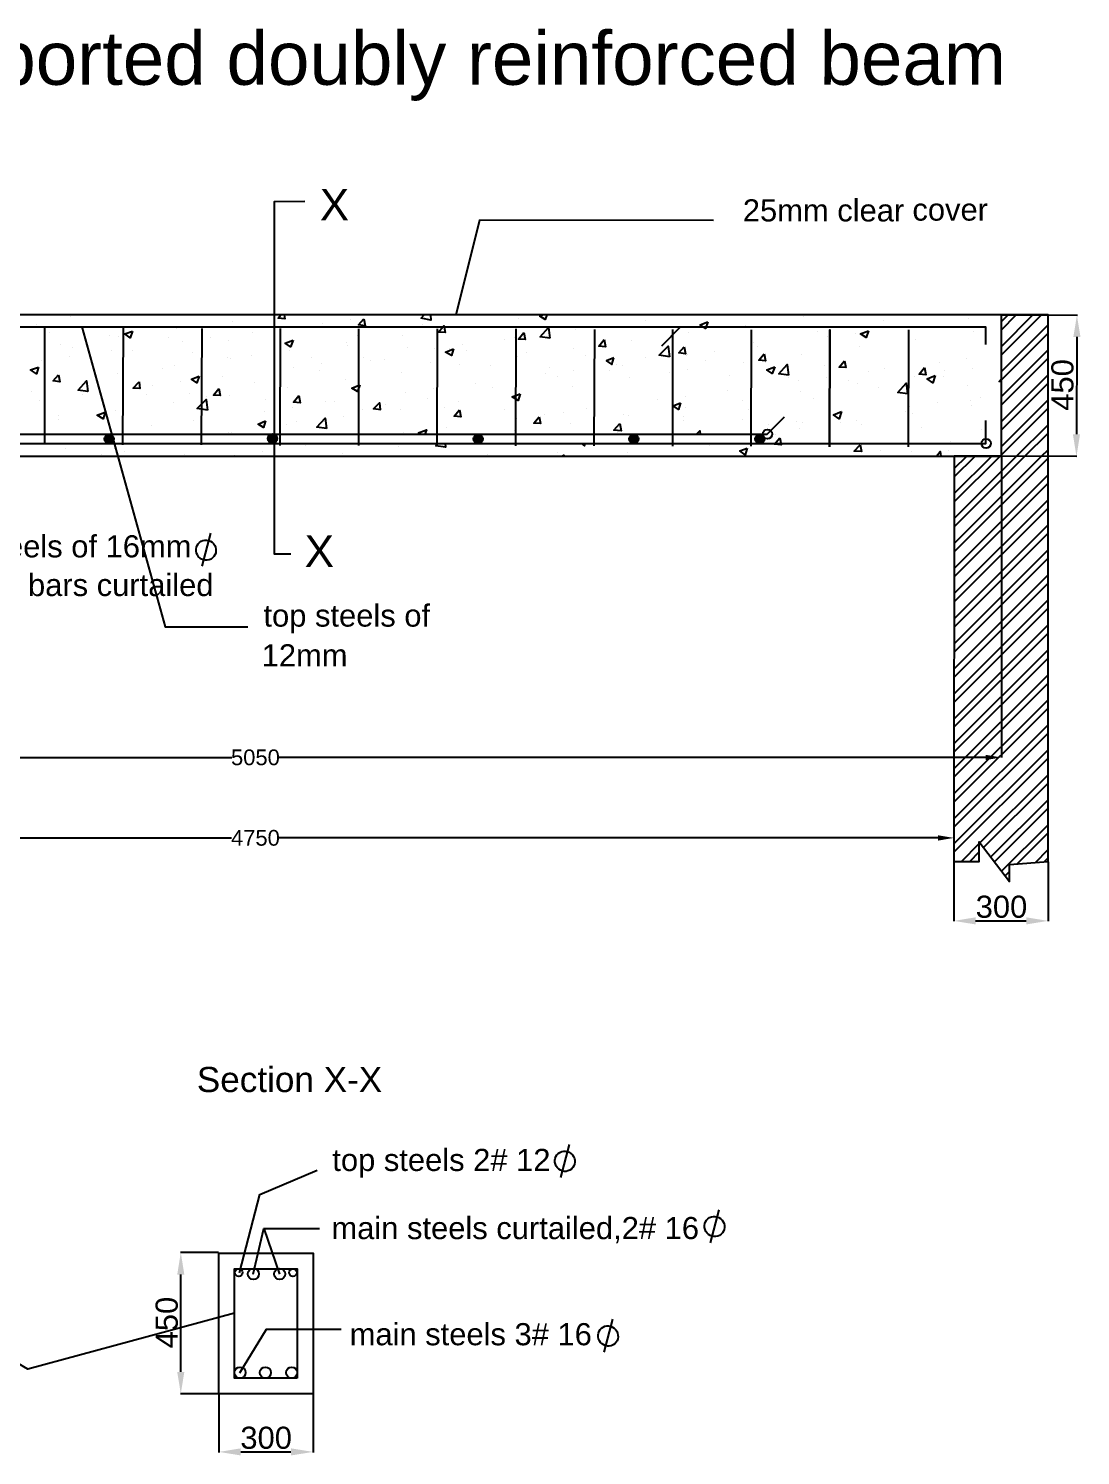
# Model space of a CAD drawing. Header units: inches. Extents: x 1209 to 6360, y 640 to 5210.
# Drawn here: x 3011 to 6360, y 669 to 5210 of the extents above; entities that cross this region are included whole.
import ezdxf

# ---------------------------------------------------------------- set-up
doc = ezdxf.new("R2010")
doc.units = ezdxf.units.IN
doc.header["$MEASUREMENT"] = 0
doc.layers.add('PDF_0', color=7, linetype='Continuous')
doc.layers.add('PDF_Text', color=7, linetype='Continuous')
doc.styles.add('PDF Arial-BoldMT', font='arial.ttf')
doc.styles.get("Standard").update_dxf_attribs({"font": 'arial.ttf'})
doc.dimstyles.get("Standard").update_dxf_attribs({"dimtxt": 50, "dimasz": 50, "dimexe": 0.18, "dimexo": 0.0625, "dimgap": 0.09, "dimtad": 0, "dimtih": 1, "dimtoh": 1, "dimdec": 4, "dimzin": 0, "dimdsep": 46, "dimtxsty": 'Standard', "dimcen": 0.09, "dimadec": 0, "dimazin": 0, "dimtfac": 1, "dimtdec": 4, "dimtofl": 0, "dimtmove": 0, "dimatfit": 3, "dimfxl": 1, "dimtolj": 1, "dimtzin": 0, "dimarcsym": 0})

# ---------------------------------------------------------------- blocks, each defined once
blk = doc.blocks.new('*D2')
at = {"color": 0, "lineweight": -2, "transparency": 16777216}
for p, q in [((1358.7, 3849.6), (1358.7, 2890.4)), ((6107.8, 3849.6), (6107.8, 2890.4)), ((1408.7, 2890.6), (3658.6, 2890.6)), ((6057.8, 2890.6), (3807.9, 2890.6))]:
    blk.add_line(p, q, dxfattribs=at)
at = {"color": 0, "transparency": 16777216}
for points in [[(1408.7, 2898.9), (1408.7, 2882.3), (1358.7, 2890.6)], [(6057.8, 2898.9), (6057.8, 2882.3), (6107.8, 2890.6)]]:
    blk.add_solid(points, dxfattribs=at)
at = {"layer": 'Defpoints', "color": 0, "transparency": 16777216}
for p in [(1358.7, 3849.7), (6107.8, 3849.7), (6107.8, 2890.6)]:
    blk.add_point(p, dxfattribs=at)
at = {"color": 0, "transparency": 16777216, "insert": (3733.2, 2890.6), "char_height": 50, "attachment_point": 5}
blk.add_mtext('\\A1;5050', dxfattribs=at)
blk = doc.blocks.new('*D3')
at = {"color": 0, "lineweight": -2, "transparency": 16777216}
for p, q in [((1510, 2658.8), (1510, 2634.2)), ((1560, 2634.4), (3657.6, 2634.4)), ((5906.5, 2634.4), (3808.9, 2634.4)), ((5956.5, 2651.7), (5956.5, 2634.2))]:
    blk.add_line(p, q, dxfattribs=at)
at = {"color": 0, "transparency": 16777216}
for points in [[(1560, 2642.7), (1560, 2626), (1510, 2634.4)], [(5906.5, 2642.7), (5906.5, 2626), (5956.5, 2634.4)]]:
    blk.add_solid(points, dxfattribs=at)
at = {"layer": 'Defpoints', "color": 0, "transparency": 16777216}
for p in [(1510, 2658.9), (5956.5, 2651.8), (5956.5, 2634.4)]:
    blk.add_point(p, dxfattribs=at)
at = {"color": 0, "transparency": 16777216, "insert": (3733.2, 2634.4), "char_height": 50, "attachment_point": 5}
blk.add_mtext('\\A1;4750', dxfattribs=at)

msp = doc.modelspace()

# ---------------------------------------------------------------- hatches: boundary and pattern name
h = msp.add_hatch()
h.set_pattern_fill('ANSI32', color=256, scale=150)
h.paths.add_polyline_path([(6256.33323, 4298.58497), (6109.24757, 4299.45018), (6107.83328, 4299.45018), (6107.83328, 3849.70747), (6256.33323, 3848.83394)])
h = msp.add_hatch()
h.set_pattern_fill('ANSI32', color=256, scale=150)
h.paths.add_polyline_path([(1508.57765, 3849.70747), (1358.66341, 3849.70747), (1358.66341, 4261.26448), (1211.57775, 4261.26448), (1208.74917, 2559.87932), (1311.992, 2559.87932), (1350.1777, 2595.23645), (1348.76341, 2489.16506), (1401.09197, 2559.87932), (1509.99193, 2559.87932)])
h.paths.add_polyline_path([(6256.33323, 3848.83394), (6107.83328, 3849.70747), (5957.91904, 3849.70747), (5956.50476, 2559.87932), (6037.11902, 2559.87932), (6037.11902, 2622.10787), (6133.29042, 2496.23649), (6133.29042, 2549.97933), (6256.33323, 2559.87932)])

# ---------------------------------------------------------------- linework, layer by layer
for p, q in [((3590.04557, 3603.85907), (3562.22671, 3498.85432)), ((4732.28423, 1658.81344), (4704.46537, 1553.80869)), ((5208.77862, 1451.12232), (5180.95976, 1346.11757)), ((4869.79643, 1102.84009), (4841.97757, 997.83534))]:
    msp.add_line(p, q)
for centre in [(3576.07421, 3550.27293), (4718.31287, 1605.2273), (5194.80726, 1397.53617), (4855.82507, 1049.25395)]:
    msp.add_ellipse(centre, major_axis=(15.7623, -28.3471), ratio=0.971608281)
at = {"layer": 'PDF_0', "lineweight": 25}
for points in [[(3890.23401, 4660.09292), (3792.64833, 4658.67863), (3792.64833, 3538.56472), (3846.39117, 3538.56472)], [(4372.50528, 4299.45018), (4447.4624, 4602.10722), (5191.09439, 4600.98369)], [(3144.90568, 4295.20732), (3144.90568, 4295.20732)], [(3661.1198, 4278.2359), (3661.1198, 4278.2359)], [(3825.17689, 4299.45018), (3826.59117, 4286.72161), (3805.37689, 4288.1359), (3813.86261, 4299.45018)], [(3948.2197, 4272.57876), (3948.2197, 4272.57876)], [(4037.31968, 4285.30733), (4037.31968, 4285.30733)], [(4290.47673, 4299.45018), (4291.89102, 4282.47876), (4260.77674, 4288.1359), (4270.67674, 4299.45018)], [(4266.43389, 4269.75019), (4266.43389, 4269.75019)], [(4570.50521, 4286.72161), (4570.50521, 4286.72161)], [(4661.01947, 4299.45018), (4655.36233, 4283.89304), (4638.39091, 4295.20732), (4646.87662, 4299.45018)], [(4973.57651, 4298.0359), (4973.57651, 4298.0359)], [(4974.9908, 4281.06447), (4974.9908, 4281.06447)], [(5477.06206, 4292.37875), (5477.06206, 4292.37875)], [(5731.6334, 4281.06447), (5731.6334, 4281.06447)], [(5956.50476, 2651.80786), (5956.50476, 2559.87932), (6037.11902, 2559.87932), (6037.11902, 2622.10787), (6133.29042, 2496.23649), (6133.29042, 2549.97933), (6256.33323, 2559.87932), (6256.33323, 4299.45018), (6107.83328, 4299.45018)], [(6003.17617, 4288.1359), (6003.17617, 4288.1359)], [(6109.24757, 4299.45018), (6349.67606, 4298.0359)], [(1394.02054, 4199.03593), (1395.43483, 4261.26448), (6056.91901, 4261.26448), (6056.91901, 4204.69307)], [(3037.42, 4268.33591), (3037.42, 4268.33591)], [(3061.46285, 4257.02162), (3061.46285, 3886.47889)], [(3077.01999, 4242.87877), (3077.01999, 4242.87877)], [(3180.26281, 4261.26448), (3446.14844, 3306.62193), (3709.2055, 3306.62193)], [(3267.9485, 4234.39306), (3267.9485, 4234.39306)], [(3297.64849, 4230.1502), (3297.64849, 4230.1502)], [(3311.79134, 4257.02162), (3310.37706, 3885.0646)], [(3457.46272, 4225.90735), (3457.46272, 4225.90735)], [(3481.50557, 4255.60734), (3481.50557, 4255.60734)], [(3562.11983, 4255.60734), (3560.70555, 3885.0646)], [(3588.99125, 4225.90735), (3588.99125, 4225.90735)], [(3723.34835, 4244.29306), (3723.34835, 4244.29306)], [(3812.44832, 4255.60734), (3811.03404, 3883.65032)], [(4058.53395, 4234.39306), (4058.53395, 4234.39306)], [(4061.36252, 4254.19305), (4061.36252, 3883.65032)], [(4202.79105, 4234.39306), (4202.79105, 4234.39306)], [(4311.69101, 4254.19305), (4310.27673, 3882.23603)], [(4388.06242, 4261.26448), (4388.06242, 4261.26448)], [(4559.19093, 4227.32163), (4559.19093, 4227.32163)], [(4562.0195, 4254.19305), (4560.60522, 3882.23603)], [(4751.53373, 4251.36448), (4751.53373, 4251.36448)], [(4765.67658, 4262.67876), (4765.67658, 4262.67876)], [(4812.34799, 4252.77877), (4810.93371, 3882.23603)], [(4840.6337, 4262.67876), (4840.6337, 4262.67876)], [(5027.31935, 4200.45021), (5086.71933, 4261.26448), (6056.91901, 4261.26448)], [(5061.2622, 4252.77877), (5061.2622, 3880.82175)], [(5112.17647, 4242.87877), (5112.17647, 4242.87877)], [(5291.79069, 4265.50733), (5291.79069, 4265.50733)], [(5311.59069, 4251.36448), (5310.1764, 3880.82175)], [(5523.73347, 4245.70734), (5523.73347, 4245.70734)], [(5554.84775, 4228.73592), (5554.84775, 4228.73592)], [(5643.94772, 4240.0502), (5643.94772, 4240.0502)], [(5778.30482, 4258.43591), (5778.30482, 4258.43591)], [(5812.24766, 4251.36448), (5810.83338, 3879.40746)], [(6020.1476, 4247.12163), (6020.1476, 4247.12163)], [(6348.26177, 4228.73592), (6346.84749, 3919.00745)], [(3113.79141, 4203.27878), (3113.79141, 4203.27878)], [(3151.97711, 4194.79307), (3151.97711, 4194.79307)], [(3275.01993, 4184.89308), (3275.01993, 4184.89308)], [(3342.90562, 4186.30736), (3342.90562, 4186.30736)], [(3499.89128, 4214.59307), (3499.89128, 4214.59307)], [(3532.41984, 4179.23593), (3532.41984, 4179.23593)], [(3646.97695, 4218.83592), (3646.97695, 4218.83592)], [(3836.49117, 4210.35021), (3836.49117, 4210.35021)], [(3840.73403, 4186.30736), (3840.73403, 4186.30736)], [(3852.04831, 4199.03593), (3852.04831, 4199.03593)], [(4023.17682, 4211.7645), (4023.17682, 4211.7645)], [(4026.00539, 4201.8645), (4026.00539, 4201.8645)], [(4216.9339, 4194.79307), (4216.9339, 4194.79307)], [(4303.2053, 4191.9645), (4303.2053, 4191.9645)], [(4351.291, 4191.9645), (4351.291, 4191.9645)], [(4392.30527, 4203.27878), (4392.30527, 4203.27878)], [(4406.44813, 4186.30736), (4406.44813, 4186.30736)], [(4526.66237, 4221.66449), (4526.66237, 4221.66449)], [(4745.87659, 4190.55022), (4745.87659, 4190.55022)], [(4929.73367, 4217.42164), (4929.73367, 4217.42164)], [(5195.6193, 4182.0645), (5195.6193, 4182.0645)], [(5317.24783, 4210.35021), (5317.24783, 4210.35021)], [(5329.97639, 4199.03593), (5329.97639, 4199.03593)], [(5655.262, 4199.03593), (5655.262, 4199.03593)], [(5834.87623, 4221.66449), (5834.87623, 4221.66449)], [(3051.56286, 4155.19309), (3051.56286, 4155.19309)], [(3140.66283, 4166.50737), (3140.66283, 4166.50737)], [(3475.84843, 4136.80738), (3475.84843, 4136.80738)], [(3644.14838, 4163.6788), (3644.14838, 4163.6788)], [(3655.46266, 4159.43594), (3655.46266, 4159.43594)], [(3721.93406, 4170.75022), (3721.93406, 4170.75022)], [(3911.44829, 4162.26451), (3911.44829, 4162.26451)], [(3943.97685, 4145.29309), (3943.97685, 4145.29309)], [(4078.33395, 4162.26451), (4078.33395, 4162.26451)], [(4100.96251, 4155.19309), (4100.96251, 4155.19309)], [(4144.80535, 4156.60737), (4144.80535, 4156.60737)], [(4291.89102, 4146.70737), (4291.89102, 4146.70737)], [(4383.81956, 4142.46452), (4383.81956, 4142.46452)], [(4481.40524, 4138.22166), (4481.40524, 4138.22166)], [(4566.26236, 4167.92165), (4566.26236, 4167.92165)], [(4595.96235, 4177.82165), (4595.96235, 4177.82165)], [(4785.47657, 4170.75022), (4785.47657, 4170.75022)], [(4881.64797, 4139.63595), (4881.64797, 4139.63595)], [(4901.44796, 4138.22166), (4901.44796, 4138.22166)], [(4974.9908, 4162.26451), (4974.9908, 4162.26451)], [(5106.51932, 4169.33594), (5106.51932, 4169.33594)], [(5109.34789, 4173.57879), (5109.34789, 4173.57879)], [(5165.9193, 4153.7788), (5165.9193, 4153.7788)], [(5287.54784, 4146.70737), (5287.54784, 4146.70737)], [(5355.43353, 4146.70737), (5355.43353, 4146.70737)], [(5472.8192, 4173.57879), (5472.8192, 4173.57879)], [(5544.94775, 4138.22166), (5544.94775, 4138.22166)], [(5909.83335, 4148.12166), (5909.83335, 4148.12166)], [(5997.51903, 4159.43594), (5997.51903, 4159.43594)], [(3229.7628, 4091.55025), (3229.7628, 4091.55025)], [(3293.40563, 4112.76453), (3293.40563, 4112.76453)], [(3436.24844, 4126.90738), (3436.24844, 4126.90738)], [(3630.00552, 4102.86453), (3630.00552, 4102.86453)], [(3854.87688, 4132.56452), (3854.87688, 4132.56452)], [(3936.90542, 4121.25024), (3936.90542, 4121.25024)], [(4018.93397, 4092.96453), (4018.93397, 4092.96453)], [(4198.54819, 4115.5931), (4198.54819, 4115.5931)], [(4658.1909, 4111.35024), (4658.1909, 4111.35024)], [(4670.91947, 4131.15024), (4670.91947, 4131.15024)], [(4694.96232, 4102.86453), (4694.96232, 4102.86453)], [(4747.29087, 4122.66452), (4747.29087, 4122.66452)], [(4860.43369, 4122.66452), (4860.43369, 4122.66452)], [(4925.49081, 4098.62168), (4925.49081, 4098.62168)], [(5051.3622, 4114.17881), (5051.3622, 4114.17881)], [(5107.93361, 4124.07881), (5107.93361, 4124.07881)], [(5240.87642, 4107.10739), (5240.87642, 4107.10739)], [(5430.39065, 4098.62168), (5430.39065, 4098.62168)], [(5461.50492, 4088.72168), (5461.50492, 4088.72168)], [(5550.60489, 4100.03596), (5550.60489, 4100.03596)], [(5619.90487, 4090.13596), (5619.90487, 4090.13596)], [(5684.96199, 4118.42167), (5684.96199, 4118.42167)], [(5734.46198, 4129.73595), (5734.46198, 4129.73595)], [(5830.63337, 4102.86453), (5830.63337, 4102.86453)], [(5923.9762, 4104.27882), (5923.9762, 4104.27882)], [(5925.39048, 4122.66452), (5925.39048, 4122.66452)], [(6015.90474, 4129.73595), (6015.90474, 4129.73595)], [(6107.83328, 4087.30739), (6100.76186, 4087.30739), (6107.83328, 4095.7931)], [(3021.86287, 4056.19312), (3021.86287, 4056.19312)], [(3109.54855, 4085.89311), (3109.54855, 4085.89311)], [(3181.6771, 4044.87884), (3181.6771, 4044.87884)], [(3197.23424, 4053.36455), (3197.23424, 4053.36455)], [(3386.74846, 4046.29312), (3386.74846, 4046.29312)], [(3406.54845, 4074.57883), (3406.54845, 4074.57883)], [(3495.64842, 4085.89311), (3495.64842, 4085.89311)], [(3522.51984, 4049.12169), (3522.51984, 4049.12169)], [(3651.2198, 4042.05027), (3651.2198, 4042.05027)], [(3729.00549, 4084.47882), (3729.00549, 4084.47882)], [(3836.49117, 4068.92168), (3836.49117, 4068.92168)], [(4209.86248, 4051.95026), (4209.86248, 4051.95026)], [(4298.96245, 4063.26454), (4298.96245, 4063.26454)], [(4433.31955, 4081.65025), (4433.31955, 4081.65025)], [(4487.06238, 4067.5074), (4487.06238, 4067.5074)], [(4562.0195, 4049.12169), (4562.0195, 4049.12169)], [(4741.63373, 4071.75026), (4741.63373, 4071.75026)], [(5236.63357, 4059.02169), (5236.63357, 4059.02169)], [(5468.57635, 4054.77883), (5468.57635, 4054.77883)], [(5651.01915, 4080.23597), (5651.01915, 4080.23597)], [(5717.49055, 4068.92168), (5717.49055, 4068.92168)], [(5809.41909, 4083.06454), (5809.41909, 4083.06454)], [(6000.3476, 4074.57883), (6000.3476, 4074.57883)], [(3047.32, 4026.49313), (3047.32, 4026.49313)], [(3314.61991, 4013.76456), (3314.61991, 4013.76456)], [(3471.60558, 4019.4217), (3471.60558, 4019.4217)], [(3576.26268, 4037.80741), (3576.26268, 4037.80741)], [(3765.77691, 4029.3217), (3765.77691, 4029.3217)], [(3850.63402, 4003.86456), (3850.63402, 4003.86456)], [(3955.29113, 4022.25027), (3955.29113, 4022.25027)], [(3984.99112, 4022.25027), (3984.99112, 4022.25027)], [(4072.67681, 3996.79314), (4072.67681, 3996.79314)], [(4132.07679, 3996.79314), (4109.44822, 3999.62171), (4127.83393, 4019.4217), (4130.6625, 3996.79314)], [(4146.21964, 4013.76456), (4146.21964, 4013.76456)], [(4194.30534, 3998.20742), (4194.30534, 3998.20742)], [(4280.57674, 4032.15027), (4280.57674, 4032.15027)], [(4335.73386, 4005.27885), (4335.73386, 4005.27885)], [(4379.57671, 4023.66456), (4379.57671, 4023.66456)], [(4525.24809, 3998.20742), (4525.24809, 3998.20742)], [(4788.30514, 3999.62171), (4788.30514, 3999.62171)], [(5013.1765, 4029.3217), (5013.1765, 4029.3217)], [(5102.27647, 4040.63598), (5102.27647, 4040.63598)], [(5103.69075, 4005.27885), (5103.69075, 4005.27885)], [(5283.30498, 4027.90741), (5283.30498, 4027.90741)], [(5301.69069, 3998.20742), (5301.69069, 3998.20742)], [(5509.59062, 4033.56455), (5509.59062, 4033.56455)], [(5815.07623, 4006.69313), (5815.07623, 4006.69313)], [(5904.17621, 4019.4217), (5904.17621, 4019.4217)], [(6008.83331, 4026.49313), (6008.83331, 4026.49313)], [(6011.66188, 4010.93599), (6011.66188, 4010.93599)], [(6039.94759, 4036.39312), (6039.94759, 4036.39312)], [(1394.02054, 3962.85029), (1394.02054, 3889.30746), (6058.3333, 3889.30746), (6058.3333, 3962.85029)], [(2074.29175, 3954.36458), (2111.06316, 3919.00745), (5362.50495, 3919.00745), (5417.66208, 3974.16457)], [(3105.3057, 3967.09315), (3105.3057, 3967.09315)], [(3106.71998, 3978.40743), (3106.71998, 3978.40743)], [(3289.16278, 3993.96457), (3289.16278, 3993.96457)], [(3536.6627, 3962.85029), (3536.6627, 3962.85029)], [(3761.53405, 3992.55028), (3761.53405, 3992.55028)], [(3864.77687, 3960.02172), (3864.77687, 3960.02172)], [(4014.69111, 3975.57886), (4014.69111, 3975.57886)], [(4564.84807, 3969.92172), (4564.84807, 3969.92172)], [(4653.94804, 3982.65028), (4653.94804, 3982.65028)], [(4714.76231, 3989.72171), (4714.76231, 3989.72171)], [(4737.39087, 3954.36458), (4737.39087, 3954.36458)], [(4904.27653, 3981.236), (4904.27653, 3981.236)], [(4921.24796, 3979.82171), (4921.24796, 3979.82171)], [(5095.20504, 3974.16457), (5095.20504, 3974.16457)], [(5095.20504, 3961.43601), (5095.20504, 3961.43601)], [(5284.71927, 3965.67886), (5284.71927, 3965.67886)], [(5455.84778, 3960.02172), (5455.84778, 3960.02172)], [(5474.23349, 3957.19315), (5474.23349, 3957.19315)], [(5591.61917, 3978.40743), (5591.61917, 3978.40743)], [(5594.44774, 3955.77886), (5594.44774, 3955.77886)], [(5646.77629, 3961.43601), (5646.77629, 3961.43601)], [(5802.34767, 3991.136), (5802.34767, 3991.136)], [(5826.39052, 3984.06457), (5826.39052, 3984.06457)], [(3313.20563, 3933.1503), (3313.20563, 3933.1503)], [(3402.3056, 3945.87887), (3402.3056, 3945.87887)], [(3646.97695, 3923.2503), (3646.97695, 3923.2503)], [(3658.29123, 3924.66459), (3658.29123, 3924.66459)], [(3832.24831, 3950.12172), (3832.24831, 3950.12172)], [(4205.61962, 3923.2503), (4205.61962, 3923.2503)], [(4259.36246, 3919.00745), (4252.29103, 3923.2503), (4277.74817, 3933.1503), (4272.09103, 3919.00745)], [(4339.97672, 3941.63601), (4339.97672, 3941.63601)], [(4557.77665, 3930.32173), (4557.77665, 3930.32173)], [(4887.30511, 3926.07887), (4887.30511, 3926.07887)], [(5137.6336, 3919.00745), (5147.5336, 3930.32173), (5148.94788, 3919.00745)], [(5366.74781, 3948.70744), (5366.74781, 3948.70744)], [(5387.96209, 3919.00745), (5387.96209, 3919.00745)], [(5464.33349, 3935.97887), (5464.33349, 3935.97887)], [(5663.74771, 3950.12172), (5663.74771, 3950.12172)], [(5854.67622, 3941.63601), (5854.67622, 3941.63601)], [(6044.19045, 3933.1503), (6044.19045, 3933.1503)], [(3127.93426, 3872.33604), (3127.93426, 3872.33604)], [(3284.91992, 3875.16461), (3284.91992, 3875.16461)], [(3317.44848, 3863.85032), (3317.44848, 3863.85032)], [(3450.3913, 3889.30746), (3450.3913, 3889.30746)], [(3757.2912, 3863.85032), (3757.2912, 3863.85032)], [(3891.64829, 3882.23603), (3891.64829, 3882.23603)], [(4190.06248, 3879.40746), (4190.06248, 3879.40746)], [(4337.14815, 3889.30746), (4338.56243, 3877.99318), (4307.44816, 3882.23603), (4313.1053, 3889.30746)], [(4771.33372, 3889.30746), (4781.23372, 3882.23603), (4782.648, 3889.30746)], [(4917.0051, 3862.43604), (4917.0051, 3862.43604)], [(4919.83367, 3889.30746), (4919.83367, 3889.30746)], [(5099.4479, 3886.47889), (5099.4479, 3886.47889)], [(5180.06216, 3883.65032), (5180.06216, 3883.65032)], [(5721.73341, 3866.67889), (5721.73341, 3866.67889)], [(5810.83338, 3879.40746), (5810.83338, 3879.40746)], [(5822.14766, 3865.26461), (5822.14766, 3865.26461)], [(5901.34763, 3849.70747), (5912.66192, 3863.85032), (5915.49049, 3849.70747)], [(5938.11905, 3866.67889), (5938.11905, 3866.67889)], [(5945.19048, 3896.37888), (5945.19048, 3896.37888)], [(6006.00474, 3892.13603), (6006.00474, 3892.13603)], [(3242.49136, 3853.95033), (3242.49136, 3853.95033)], [(3506.96271, 3855.36461), (3506.96271, 3855.36461)], [(3668.19122, 3852.53604), (3668.19122, 3852.53604)], [(4010.44826, 3856.7789), (4010.44826, 3856.7789)], [(4472.91953, 3855.36461), (4472.91953, 3855.36461)], [(4694.96232, 3859.60747), (4694.96232, 3859.60747)], [(4710.51945, 3849.70747), (4714.76231, 3852.53604), (4714.76231, 3849.70747)], [(6348.26177, 3848.29319), (6107.83328, 3849.70747), (5957.91904, 3849.70747), (5956.50476, 2559.87932)], [(5956.50476, 2558.46504), (5956.50476, 2368.95081)], [(6256.33323, 2558.46504), (6256.33323, 2368.95081)], [(6025.80474, 2370.3651), (6187.03326, 2370.3651)], [(3682.33408, 1250.25118), (3747.3912, 1499.16539), (3930.25295, 1577.03948)], [(3726.17692, 1246.00833), (3760.11977, 1391.67971), (3809.61975, 1246.00833)], [(3760.11977, 1391.67971), (3936.90542, 1391.67971)], [(3615.86267, 1315.3083), (3494.23414, 1315.3083)], [(3617.27696, 1312.47973), (3917.10543, 1312.47973), (3917.10543, 865.56559), (3617.27696, 865.56559), (3617.27696, 1315.3083)], [(3666.77694, 1312.47973), (3666.77694, 1315.3083)], [(3495.64842, 934.86557), (3495.64842, 1244.59404)], [(3666.77694, 1121.55122), (3009.1343, 943.35128), (2812.54865, 1057.90839)], [(3683.74836, 932.037), (3768.60548, 1070.63695), (4006.2054, 1070.63695)], [(3615.86267, 865.56559), (3494.23414, 865.56559)], [(3617.27696, 864.15131), (3617.27696, 678.87994)], [(3917.10543, 864.15131), (3917.10543, 678.87994)], [(3686.57693, 680.29423), (3846.39117, 680.29423)]]:
    msp.add_lwpolyline(points, dxfattribs=at)
for points in [[(6107.83328, 3849.70747), (6107.83328, 4299.45018), (1358.66341, 4299.45018), (1358.66341, 3849.70747)], [(4078.33395, 4286.72161), (4082.5768, 4264.09305), (4061.36252, 4266.92162)], [(5172.99073, 4276.82162), (5165.9193, 4255.60734), (5148.94788, 4266.92162)], [(3341.49133, 4247.12163), (3334.41991, 4225.90735), (3317.44848, 4238.63591)], [(4334.31958, 4261.26448), (4337.14815, 4242.87877), (4315.93387, 4244.29306), (4330.07672, 4261.26448), (4332.90529, 4264.09305)], [(4587.47664, 4242.87877), (4591.71949, 4220.25021), (4570.50521, 4221.66449)], [(4670.91947, 4224.49306), (4639.80519, 4228.73592), (4666.67661, 4258.43591)], [(5560.50489, 3879.40746), (5561.91917, 4251.36448)], [(5684.96199, 4248.53591), (5677.89057, 4227.32163), (5659.50486, 4238.63591)], [(3853.46259, 4218.83592), (3844.97688, 4197.62164), (3828.00546, 4208.93592)], [(4364.01957, 4190.55022), (4356.94814, 4169.33594), (4338.56243, 4180.65022)], [(4843.46227, 4220.25021), (4847.70512, 4197.62164), (4826.49084, 4199.03593)], [(5051.3622, 4165.09308), (5018.83364, 4170.75022), (5047.11934, 4199.03593)], [(5098.03361, 4197.62164), (5102.27647, 4174.99308), (5081.06219, 4177.82165)], [(4874.57654, 4162.26451), (4850.53369, 4152.36451), (4867.50512, 4141.05023)], [(5352.60496, 4174.99308), (5356.84781, 4152.36451), (5335.63353, 4155.19309)], [(5386.5478, 4133.97881), (5378.06209, 4112.76453), (5361.09067, 4124.07881)], [(5430.39065, 4107.10739), (5399.27637, 4111.35024), (5426.14779, 4141.05023)], [(5608.59059, 4152.36451), (5612.83344, 4131.15024), (5591.61917, 4132.56452)], [(3043.07714, 4132.56452), (3036.00572, 4111.35024), (3017.62001, 4124.07881)], [(3106.71998, 4108.52167), (3110.96284, 4085.89311), (3089.74856, 4088.72168)], [(3200.06281, 4054.77883), (3168.94853, 4059.02169), (3195.81995, 4088.72168)], [(3553.63412, 4104.27882), (3546.56269, 4083.06454), (3529.59127, 4094.37882)], [(5863.16193, 4131.15024), (5867.40479, 4108.52167), (5846.19051, 4109.93596)], [(5897.10478, 4105.6931), (5890.03335, 4083.06454), (5871.64764, 4095.7931)], [(3362.70561, 4085.89311), (3365.53418, 4064.67883), (3344.3199, 4066.09311)], [(3617.27696, 4064.67883), (3621.51981, 4042.05027), (3600.30553, 4043.46455)], [(3871.8483, 4042.05027), (3876.09116, 4019.4217), (3854.87688, 4020.83599)], [(4065.60538, 4075.99311), (4058.53395, 4054.77883), (4040.14825, 4066.09311)], [(4576.16236, 4047.70741), (4569.09093, 4026.49313), (4550.70522, 4037.80741)], [(5809.41909, 4047.70741), (5778.30482, 4051.95026), (5805.17624, 4081.65025)], [(3580.50554, 3995.37885), (3547.97698, 4001.03599), (3576.26268, 4029.3217)], [(4382.40528, 3996.79314), (4386.64813, 3974.16457), (4365.43385, 3976.99314)], [(5086.71933, 4019.4217), (5079.6479, 3998.20742), (5062.67648, 4009.5217)], [(3255.21993, 3989.72171), (3248.14851, 3968.50743), (3229.7628, 3979.82171)], [(3765.77691, 3961.43601), (3758.70548, 3940.22173), (3741.73406, 3951.53601)], [(3959.53399, 3937.39316), (3928.41971, 3941.63601), (3955.29113, 3969.92172)], [(4636.97662, 3974.16457), (4641.21948, 3952.95029), (4620.0052, 3954.36458)], [(4892.96225, 3952.95029), (4897.20511, 3930.32173), (4874.57654, 3931.73602)], [(5598.69059, 3991.136), (5591.61917, 3968.50743), (5573.23346, 3981.236)], [(5402.10494, 3907.69317), (5406.3478, 3885.0646), (5385.13352, 3887.89317)], [(5298.86212, 3875.16461), (5291.79069, 3853.95033), (5274.81927, 3866.67889)], [(5658.09057, 3885.0646), (5662.33343, 3863.85032), (5639.70486, 3865.26461)], [(3866.19116, 915.06558), (3666.77694, 915.06558), (3666.77694, 1262.97975), (3866.19116, 1262.97975)]]:
    msp.add_lwpolyline(points, close=True, dxfattribs=at)
at = {"layer": 'PDF_0', "lineweight": 0}
for points in [[(3799.71975, 3910.52174), (3772.84833, 3910.52174), (3799.71975, 3910.52174)], [(3801.13404, 3907.69317), (3772.84833, 3907.69317), (3801.13404, 3907.69317)], [(3798.30547, 3911.93602), (3774.26262, 3911.93602), (3798.30547, 3911.93602)], [(3796.89118, 3914.76459), (3775.6769, 3914.76459), (3796.89118, 3914.76459)], [(3795.4769, 3916.17888), (3777.09119, 3916.17888), (3795.4769, 3916.17888)], [(3792.64833, 3917.59316), (3779.91976, 3917.59316), (3792.64833, 3917.59316)]]:
    msp.add_lwpolyline(points, dxfattribs=at)
at = {"layer": 'PDF_0', "lineweight": 25}
for centre, radius in [((3267.24151, 3904.1576), 14.84985), ((3787.69848, 3905.57189), 14.84985), ((4442.51255, 3904.1576), 14.84985), ((4937.51239, 3904.1576), 14.84985), ((5339.1694, 3904.1576), 14.84985), ((5363.21225, 3919.71474), 14.84985), ((5363.21225, 3919.71474), 14.84985), ((5363.21225, 3919.71474), 14.84985), ((6059.04037, 3890.01453), 14.85007), ((3680.21258, 1250.95825), 12.0215), ((3726.88407, 1246.71548), 17.67856), ((3810.3269, 1246.71548), 17.67856), ((3852.75538, 1250.95825), 12.0215), ((3684.45551, 932.74415), 17.67856), ((3765.06977, 932.74415), 17.67856), ((3848.5126, 932.74415), 17.67856)]:
    msp.add_circle(centre, radius, dxfattribs=at)
at = {"layer": 'PDF_0', "transparency": 33554559}
for points in [[(6336.94749, 4228.73592), (6359.57606, 4228.73592), (6348.26177, 4298.0359)], [(3253.80565, 3909.10745), (3282.09135, 3906.27888), (3252.39136, 3906.27888)], [(3282.09135, 3906.27888), (3252.39136, 3906.27888), (3282.09135, 3903.45031)], [(3252.39136, 3906.27888), (3282.09135, 3903.45031), (3252.39136, 3903.45031)], [(3255.21993, 3911.93602), (3280.67707, 3909.10745), (3253.80565, 3909.10745)], [(3280.67707, 3909.10745), (3253.80565, 3909.10745), (3282.09135, 3906.27888)], [(3256.63422, 3913.35031), (3279.26278, 3911.93602), (3255.21993, 3911.93602)], [(3279.26278, 3911.93602), (3255.21993, 3911.93602), (3280.67707, 3909.10745)], [(3258.0485, 3916.17888), (3277.8485, 3913.35031), (3256.63422, 3913.35031)], [(3277.8485, 3913.35031), (3256.63422, 3913.35031), (3279.26278, 3911.93602)], [(3260.87707, 3917.59316), (3276.43421, 3916.17888), (3258.0485, 3916.17888)], [(3276.43421, 3916.17888), (3258.0485, 3916.17888), (3277.8485, 3913.35031)], [(3263.70564, 3917.59316), (3273.60564, 3917.59316), (3260.87707, 3917.59316)], [(3273.60564, 3917.59316), (3260.87707, 3917.59316), (3276.43421, 3916.17888)], [(3265.11993, 3919.00745), (3270.77707, 3917.59316), (3263.70564, 3917.59316)], [(3270.77707, 3917.59316), (3263.70564, 3917.59316), (3273.60564, 3917.59316)], [(3267.9485, 3919.00745), (3265.11993, 3919.00745), (3270.77707, 3917.59316)], [(3772.84833, 3907.69317), (3801.13404, 3904.8646), (3771.43405, 3904.8646)], [(3774.26262, 3911.93602), (3799.71975, 3910.52174), (3772.84833, 3910.52174)], [(3772.84833, 3910.52174), (3799.71975, 3910.52174), (3799.71975, 3910.52174)], [(3799.71975, 3910.52174), (3772.84833, 3910.52174), (3801.13404, 3907.69317)], [(3772.84833, 3910.52174), (3801.13404, 3907.69317), (3772.84833, 3907.69317)], [(3772.84833, 3907.69317), (3801.13404, 3907.69317), (3801.13404, 3907.69317)], [(3801.13404, 3907.69317), (3772.84833, 3907.69317), (3801.13404, 3904.8646)], [(3775.6769, 3914.76459), (3798.30547, 3911.93602), (3774.26262, 3911.93602)], [(3774.26262, 3911.93602), (3798.30547, 3911.93602), (3798.30547, 3911.93602)], [(3798.30547, 3911.93602), (3774.26262, 3911.93602), (3799.71975, 3910.52174)], [(3777.09119, 3916.17888), (3796.89118, 3914.76459), (3775.6769, 3914.76459)], [(3775.6769, 3914.76459), (3796.89118, 3914.76459), (3796.89118, 3914.76459)], [(3796.89118, 3914.76459), (3775.6769, 3914.76459), (3798.30547, 3911.93602)], [(3779.91976, 3917.59316), (3795.4769, 3916.17888), (3777.09119, 3916.17888)], [(3777.09119, 3916.17888), (3795.4769, 3916.17888), (3795.4769, 3916.17888)], [(3795.4769, 3916.17888), (3777.09119, 3916.17888), (3796.89118, 3914.76459)], [(3781.33404, 3919.00745), (3792.64833, 3917.59316), (3779.91976, 3917.59316)], [(3779.91976, 3917.59316), (3792.64833, 3917.59316), (3792.64833, 3917.59316)], [(3792.64833, 3917.59316), (3779.91976, 3917.59316), (3795.4769, 3916.17888)], [(3791.23404, 3919.00745), (3781.33404, 3919.00745), (3781.33404, 3919.00745)], [(3791.23404, 3919.00745), (3781.33404, 3919.00745), (3792.64833, 3917.59316)], [(4427.6624, 3906.27888), (4455.94811, 3903.45031), (4426.24812, 3903.45031)], [(4429.07669, 3910.52174), (4454.53382, 3909.10745), (4427.6624, 3909.10745)], [(4454.53382, 3909.10745), (4427.6624, 3909.10745), (4455.94811, 3906.27888)], [(4427.6624, 3909.10745), (4455.94811, 3906.27888), (4427.6624, 3906.27888)], [(4455.94811, 3906.27888), (4427.6624, 3906.27888), (4455.94811, 3903.45031)], [(4430.49097, 3913.35031), (4453.11954, 3910.52174), (4429.07669, 3910.52174)], [(4453.11954, 3910.52174), (4429.07669, 3910.52174), (4454.53382, 3909.10745)], [(4431.90526, 3914.76459), (4451.70525, 3913.35031), (4430.49097, 3913.35031)], [(4451.70525, 3913.35031), (4430.49097, 3913.35031), (4453.11954, 3910.52174)], [(4434.73383, 3916.17888), (4450.29097, 3914.76459), (4431.90526, 3914.76459)], [(4450.29097, 3914.76459), (4431.90526, 3914.76459), (4451.70525, 3913.35031)], [(4437.5624, 3917.59316), (4447.4624, 3916.17888), (4434.73383, 3916.17888)], [(4447.4624, 3916.17888), (4434.73383, 3916.17888), (4450.29097, 3914.76459)], [(4440.39097, 3917.59316), (4444.63383, 3917.59316), (4437.5624, 3917.59316)], [(4444.63383, 3917.59316), (4437.5624, 3917.59316), (4447.4624, 3916.17888)], [(4443.21954, 3917.59316), (4440.39097, 3917.59316), (4444.63383, 3917.59316)], [(4924.07653, 3909.10745), (4950.94795, 3906.27888), (4922.66224, 3906.27888)], [(4950.94795, 3906.27888), (4922.66224, 3906.27888), (4950.94795, 3903.45031)], [(4922.66224, 3906.27888), (4950.94795, 3903.45031), (4922.66224, 3903.45031)], [(4925.49081, 3913.35031), (4949.53366, 3911.93602), (4924.07653, 3911.93602)], [(4949.53366, 3911.93602), (4924.07653, 3911.93602), (4950.94795, 3909.10745)], [(4924.07653, 3911.93602), (4950.94795, 3909.10745), (4924.07653, 3909.10745)], [(4950.94795, 3909.10745), (4924.07653, 3909.10745), (4950.94795, 3906.27888)], [(4928.31938, 3914.76459), (4948.11938, 3913.35031), (4925.49081, 3913.35031)], [(4948.11938, 3913.35031), (4925.49081, 3913.35031), (4949.53366, 3911.93602)], [(4931.14795, 3916.17888), (4945.29081, 3914.76459), (4928.31938, 3914.76459)], [(4945.29081, 3914.76459), (4928.31938, 3914.76459), (4948.11938, 3913.35031)], [(4932.56224, 3917.59316), (4943.87652, 3916.17888), (4931.14795, 3916.17888)], [(4943.87652, 3916.17888), (4931.14795, 3916.17888), (4945.29081, 3914.76459)], [(4935.39081, 3917.59316), (4941.04795, 3917.59316), (4932.56224, 3917.59316)], [(4941.04795, 3917.59316), (4932.56224, 3917.59316), (4943.87652, 3916.17888)], [(4938.21938, 3917.59316), (4935.39081, 3917.59316), (4941.04795, 3917.59316)], [(5324.31925, 3909.10745), (5352.60496, 3906.27888), (5322.90497, 3906.27888)], [(5352.60496, 3906.27888), (5322.90497, 3906.27888), (5352.60496, 3903.45031)], [(5322.90497, 3906.27888), (5352.60496, 3903.45031), (5322.90497, 3903.45031)], [(5325.73354, 3910.52174), (5351.19067, 3909.10745), (5324.31925, 3909.10745)], [(5351.19067, 3909.10745), (5324.31925, 3909.10745), (5352.60496, 3906.27888)], [(5327.14782, 3913.35031), (5349.77639, 3910.52174), (5325.73354, 3910.52174)], [(5349.77639, 3910.52174), (5325.73354, 3910.52174), (5351.19067, 3909.10745)], [(5328.56211, 3914.76459), (5348.3621, 3913.35031), (5327.14782, 3913.35031)], [(5348.3621, 3913.35031), (5327.14782, 3913.35031), (5349.77639, 3910.52174)], [(5331.39068, 3916.17888), (5346.94782, 3914.76459), (5328.56211, 3914.76459)], [(5346.94782, 3914.76459), (5328.56211, 3914.76459), (5348.3621, 3913.35031)], [(5334.21925, 3917.59316), (5344.11925, 3916.17888), (5331.39068, 3916.17888)], [(5344.11925, 3916.17888), (5331.39068, 3916.17888), (5346.94782, 3914.76459)], [(5337.04782, 3917.59316), (5341.29068, 3917.59316), (5334.21925, 3917.59316)], [(5341.29068, 3917.59316), (5334.21925, 3917.59316), (5344.11925, 3916.17888)], [(5338.46211, 3917.59316), (5337.04782, 3917.59316), (5341.29068, 3917.59316)], [(6335.53321, 3919.00745), (6358.16177, 3919.00745), (6346.84749, 3848.29319)], [(3282.09135, 3903.45031), (3252.39136, 3903.45031), (3282.09135, 3900.62174)], [(3252.39136, 3903.45031), (3282.09135, 3900.62174), (3252.39136, 3900.62174)], [(3282.09135, 3900.62174), (3252.39136, 3900.62174), (3280.67707, 3899.20745)], [(3252.39136, 3900.62174), (3280.67707, 3899.20745), (3253.80565, 3899.20745)], [(3280.67707, 3899.20745), (3253.80565, 3899.20745), (3279.26278, 3896.37888)], [(3253.80565, 3899.20745), (3279.26278, 3896.37888), (3255.21993, 3896.37888)], [(3279.26278, 3896.37888), (3255.21993, 3896.37888), (3277.8485, 3893.55031)], [(3255.21993, 3896.37888), (3277.8485, 3893.55031), (3256.63422, 3893.55031)], [(3277.8485, 3893.55031), (3256.63422, 3893.55031), (3276.43421, 3892.13603)], [(3256.63422, 3893.55031), (3276.43421, 3892.13603), (3258.0485, 3892.13603)], [(3276.43421, 3892.13603), (3258.0485, 3892.13603), (3273.60564, 3890.72174)], [(3258.0485, 3892.13603), (3273.60564, 3890.72174), (3260.87707, 3890.72174)], [(3273.60564, 3890.72174), (3260.87707, 3890.72174), (3270.77707, 3889.30746)], [(3260.87707, 3890.72174), (3270.77707, 3889.30746), (3263.70564, 3889.30746)], [(3270.77707, 3889.30746), (3263.70564, 3889.30746), (3267.9485, 3889.30746)], [(3263.70564, 3889.30746), (3267.9485, 3889.30746), (3265.11993, 3889.30746)], [(3801.13404, 3904.8646), (3771.43405, 3904.8646), (3801.13404, 3902.03603)], [(3771.43405, 3904.8646), (3801.13404, 3902.03603), (3772.84833, 3902.03603)], [(3801.13404, 3902.03603), (3772.84833, 3902.03603), (3799.71975, 3899.20745)], [(3772.84833, 3902.03603), (3799.71975, 3899.20745), (3772.84833, 3899.20745)], [(3799.71975, 3899.20745), (3772.84833, 3899.20745), (3798.30547, 3897.79317)], [(3772.84833, 3899.20745), (3798.30547, 3897.79317), (3774.26262, 3897.79317)], [(3798.30547, 3897.79317), (3774.26262, 3897.79317), (3796.89118, 3894.9646)], [(3774.26262, 3897.79317), (3796.89118, 3894.9646), (3775.6769, 3894.9646)], [(3796.89118, 3894.9646), (3775.6769, 3894.9646), (3795.4769, 3893.55031)], [(3775.6769, 3894.9646), (3795.4769, 3893.55031), (3777.09119, 3893.55031)], [(3795.4769, 3893.55031), (3777.09119, 3893.55031), (3792.64833, 3892.13603)], [(3777.09119, 3893.55031), (3792.64833, 3892.13603), (3779.91976, 3892.13603)], [(3792.64833, 3892.13603), (3779.91976, 3892.13603), (3789.81976, 3890.72174)], [(3779.91976, 3892.13603), (3789.81976, 3890.72174), (3782.74833, 3890.72174)], [(3789.81976, 3890.72174), (3782.74833, 3890.72174), (3788.40547, 3890.72174)], [(3782.74833, 3890.72174), (3788.40547, 3890.72174), (3785.5769, 3890.72174)], [(4455.94811, 3903.45031), (4426.24812, 3903.45031), (4455.94811, 3900.62174)], [(4426.24812, 3903.45031), (4455.94811, 3900.62174), (4427.6624, 3900.62174)], [(4455.94811, 3900.62174), (4427.6624, 3900.62174), (4454.53382, 3897.79317)], [(4427.6624, 3900.62174), (4454.53382, 3897.79317), (4427.6624, 3897.79317)], [(4454.53382, 3897.79317), (4427.6624, 3897.79317), (4453.11954, 3896.37888)], [(4427.6624, 3897.79317), (4453.11954, 3896.37888), (4429.07669, 3896.37888)], [(4453.11954, 3896.37888), (4429.07669, 3896.37888), (4451.70525, 3893.55031)], [(4429.07669, 3896.37888), (4451.70525, 3893.55031), (4430.49097, 3893.55031)], [(4451.70525, 3893.55031), (4430.49097, 3893.55031), (4450.29097, 3892.13603)], [(4430.49097, 3893.55031), (4450.29097, 3892.13603), (4431.90526, 3892.13603)], [(4450.29097, 3892.13603), (4431.90526, 3892.13603), (4447.4624, 3890.72174)], [(4431.90526, 3892.13603), (4447.4624, 3890.72174), (4434.73383, 3890.72174)], [(4447.4624, 3890.72174), (4434.73383, 3890.72174), (4444.63383, 3889.30746)], [(4434.73383, 3890.72174), (4444.63383, 3889.30746), (4437.5624, 3889.30746)], [(4950.94795, 3903.45031), (4922.66224, 3903.45031), (4950.94795, 3900.62174)], [(4922.66224, 3903.45031), (4950.94795, 3900.62174), (4922.66224, 3900.62174)], [(4950.94795, 3900.62174), (4922.66224, 3900.62174), (4950.94795, 3899.20745)], [(4922.66224, 3900.62174), (4950.94795, 3899.20745), (4922.66224, 3899.20745)], [(4950.94795, 3899.20745), (4922.66224, 3899.20745), (4949.53366, 3896.37888)], [(4922.66224, 3899.20745), (4949.53366, 3896.37888), (4924.07653, 3896.37888)], [(4949.53366, 3896.37888), (4924.07653, 3896.37888), (4948.11938, 3894.9646)], [(4924.07653, 3896.37888), (4948.11938, 3894.9646), (4925.49081, 3894.9646)], [(4948.11938, 3894.9646), (4925.49081, 3894.9646), (4946.70509, 3892.13603)], [(4925.49081, 3894.9646), (4946.70509, 3892.13603), (4926.9051, 3892.13603)], [(4946.70509, 3892.13603), (4926.9051, 3892.13603), (4943.87652, 3890.72174)], [(4926.9051, 3892.13603), (4943.87652, 3890.72174), (4929.73367, 3890.72174)], [(4943.87652, 3890.72174), (4929.73367, 3890.72174), (4942.46224, 3890.72174)], [(4929.73367, 3890.72174), (4942.46224, 3890.72174), (4931.14795, 3890.72174)], [(4942.46224, 3890.72174), (4931.14795, 3890.72174), (4939.63366, 3889.30746)], [(4931.14795, 3890.72174), (4939.63366, 3889.30746), (4933.97652, 3889.30746)], [(5352.60496, 3903.45031), (5322.90497, 3903.45031), (5352.60496, 3900.62174)], [(5322.90497, 3903.45031), (5352.60496, 3900.62174), (5322.90497, 3900.62174)], [(5352.60496, 3900.62174), (5322.90497, 3900.62174), (5351.19067, 3897.79317)], [(5322.90497, 3900.62174), (5351.19067, 3897.79317), (5324.31925, 3897.79317)], [(5351.19067, 3897.79317), (5324.31925, 3897.79317), (5349.77639, 3896.37888)], [(5324.31925, 3897.79317), (5349.77639, 3896.37888), (5325.73354, 3896.37888)], [(5349.77639, 3896.37888), (5325.73354, 3896.37888), (5348.3621, 3893.55031)], [(5325.73354, 3896.37888), (5348.3621, 3893.55031), (5327.14782, 3893.55031)], [(5348.3621, 3893.55031), (5327.14782, 3893.55031), (5346.94782, 3892.13603)], [(5327.14782, 3893.55031), (5346.94782, 3892.13603), (5328.56211, 3892.13603)], [(5346.94782, 3892.13603), (5328.56211, 3892.13603), (5344.11925, 3890.72174)], [(5328.56211, 3892.13603), (5344.11925, 3890.72174), (5331.39068, 3890.72174)], [(5344.11925, 3890.72174), (5331.39068, 3890.72174), (5342.70496, 3889.30746)], [(5331.39068, 3890.72174), (5342.70496, 3889.30746), (5332.80496, 3889.30746)], [(6025.80474, 2381.67938), (6025.80474, 2359.05082), (5956.50476, 2370.3651)], [(6187.03326, 2381.67938), (6187.03326, 2359.05082), (6256.33323, 2370.3651)], [(3484.33414, 1244.59404), (3506.96271, 1244.59404), (3495.64842, 1315.3083)], [(3484.33414, 934.86557), (3506.96271, 934.86557), (3495.64842, 865.56559)], [(3686.57693, 691.60851), (3686.57693, 668.97994), (3617.27696, 680.29423)], [(3846.39117, 691.60851), (3846.39117, 668.97994), (3917.10543, 680.29423)]]:
    msp.add_solid(points, dxfattribs=at)

# ---------------------------------------------------------------- texts
at = {"layer": 'PDF_Text', "attachment_point": 4, "style": 'PDF Arial-BoldMT'}
for s, insert, char_height in [('simply supported doubly reinforced beam', (1780.18624, 5090.76058), 170), ('X', (3938.26807, 4649.71934), 100), ('25mm clear', (5284.77571, 4631.20725), 70.419277), ('cover', (5824.63163, 4633.78421), 70.419277), ('main  steels of 16mm', (2594.84763, 3562.03908), 70.4192769), ('X', (3890.07857, 3547.10967), 100), ('bars curtailed', (3009.30722, 3438.96271), 70.4192769), ('top steels of', (3758.85151, 3331.50123), 70.4192769), ('12mm ', (3753.19437, 3215.52517), 70.419277), ('300', (6026.04321, 2415.00734), 70.419277), ('top steels 2# 12', (3978.07472, 1598.9313), 70.4192769), ('main steels curtailed,2# 16', (3975.24615, 1386.20249), 70.4192769), ('main steels 3# 16', (4033.234, 1054.40936), 70.4192769), ('300', (3685.3058, 724.86759), 70.419277)]:
    msp.add_mtext(s, dxfattribs=dict(at, insert=insert, char_height=char_height))
at = {"layer": 'PDF_Text', "char_height": 70.419277, "attachment_point": 4, "rotation": 90, "style": 'PDF Arial-BoldMT'}
for insert in [(6302.53022, 3994.10412), (3451.21498, 1009.84085)]:
    msp.add_mtext('450', dxfattribs=dict(at, insert=insert))
at = {"layer": 'PDF_Text', "insert": (3546.70009, 1864.98752), "char_height": 80, "width": 688.6534809, "attachment_point": 4, "style": 'PDF Arial-BoldMT'}
msp.add_mtext('Section X-X', dxfattribs=at)

# ---------------------------------------------------------------- dimensions: what is measured, and where the dimension line sits
for base, p1, p2, text, picture, middle in [((6107.83328, 2890.59759), (1358.66341, 3849.70747), (6107.83328, 3849.70747), '5050', '*D2', (3733.24835, 2890.59759)), ((5956.50476, 2634.36103), (1509.99193, 2658.87929), (5956.50476, 2651.80786), '4750', '*D3', (3733.24835, 2634.36103))]:
    dim = msp.add_linear_dim(base=base, p1=p1, p2=p2, text=text, dimstyle='Standard')
    dim.commit()
    dim.dimension.update_dxf_attribs({"geometry": picture, "text_midpoint": middle})

doc.saveas('drawing.dxf')
